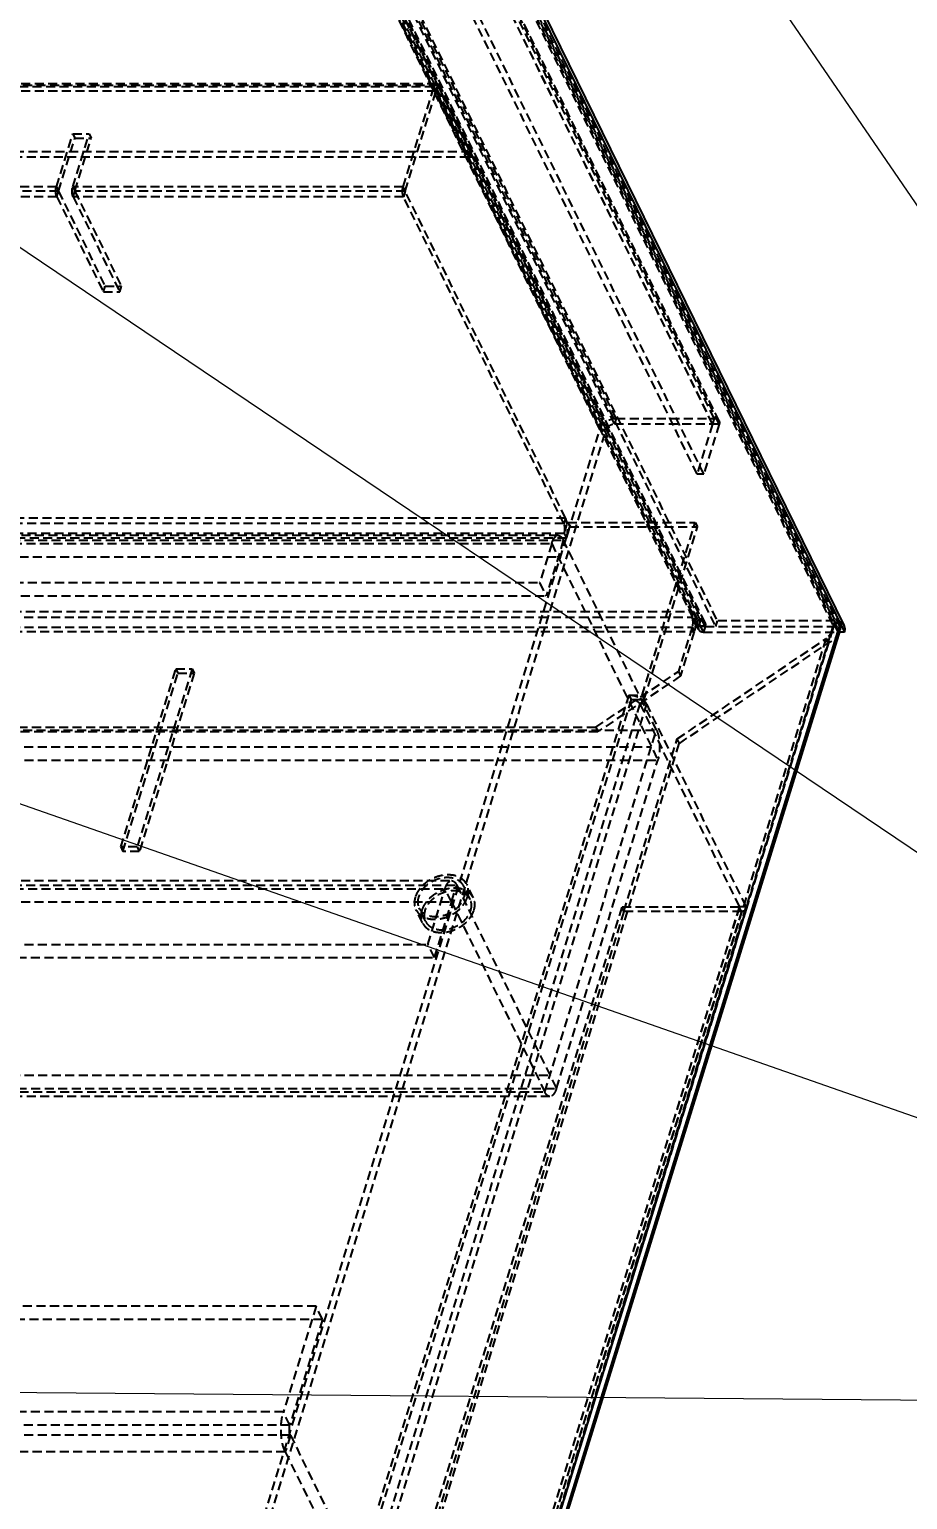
# Model space of a CAD drawing. Header units: millimetres. Extents: x 10653 to 40244, y 19163 to 29561.
# Drawn here: x 20545 to 20668.6, y 26990.5 to 27197.5 of the extents above; entities that cross this region are included whole.
import ezdxf
from ezdxf import colors
from ezdxf.entities.mleader import LeaderData, LeaderLine
from ezdxf.math import Vec2, Vec3

# ---------------------------------------------------------------- set-up
doc = ezdxf.new("R2010")
doc.units = ezdxf.units.MM
doc.linetypes.add('HIDDEN', pattern=[1.905, 1.27, -0.635])
doc.layers.add('02___PRT_ALL_AXES', color=7, linetype='Continuous')
doc.layers.add('DEFAULT_2', color=8, linetype='HIDDEN')
doc.layers.add('dim', color=2, linetype='Continuous', lineweight=9)

msp = doc.modelspace()

# ---------------------------------------------------------------- linework, layer by layer
at = {"color": 3, "linetype": 'Continuous'}
for p, q in [((20482.797, 27474.059), (20659.721, 27113.525)), ((20482.843, 27473.178), (20659.768, 27112.644)), ((20659.158, 27113.888), (20557.974, 26786.457)), ((20659.074, 27112.803), (20558.195, 26786.36))]:
    msp.add_line(p, q, dxfattribs=at)
at = {"color": 7, "linetype": 'Continuous'}
msp.add_line((20659.768, 27112.644), (20659.025, 27112.644), dxfattribs=at)
at = {"color": 3, "linetype": 'Continuous'}
for points, knots in [([(20659.158, 27113.888), (20659.17, 27113.796), (20659.201, 27113.433), (20659.154, 27113.063), (20659.074, 27112.803)], [0, 0, 0, 0, 0.2543675, 1, 1, 1, 1]), ([(20659.768, 27112.644), (20659.813, 27112.792), (20659.859, 27113.096), (20659.785, 27113.396), (20659.721, 27113.525)], [0, 0, 0, 0, 0.5174137, 1, 1, 1, 1])]:
    msp.add_open_spline(points, degree=3, knots=knots, dxfattribs=at)
at = {"layer": '02___PRT_ALL_AXES', "color": 8, "linetype": 'HIDDEN'}
for p, q in [((20607.056, 27075.02), (20606.141, 27076.885)), ((20600.772, 27071.936), (20599.857, 27073.801))]:
    msp.add_line(p, q, dxfattribs=at)
for points, knots in [([(20606.141, 27076.885), (20606.022, 27077.127), (20605.654, 27077.578), (20604.85, 27077.989), (20603.88, 27078.13), (20602.834, 27078.001), (20601.807, 27077.616), (20600.637, 27076.849), (20599.97, 27075.975), (20599.775, 27075.343)], [0, 0, 0, 0, 0.1024543, 0.2131434, 0.3359286, 0.4695881, 0.609328, 0.7486574, 1, 1, 1, 1]), ([(20599.775, 27075.343), (20599.695, 27075.084), (20599.615, 27074.553), (20599.745, 27074.028), (20599.857, 27073.801)], [0, 0, 0, 0, 0.5174075, 1, 1, 1, 1]), ([(20599.857, 27073.801), (20599.975, 27073.559), (20600.343, 27073.108), (20601.148, 27072.697), (20602.118, 27072.556), (20603.163, 27072.685), (20604.191, 27073.07), (20605.36, 27073.837), (20606.027, 27074.711), (20606.222, 27075.343)], [0, 0, 0, 0, 0.1024543, 0.2131434, 0.3359286, 0.4695881, 0.609328, 0.7486574, 1, 1, 1, 1]), ([(20607.056, 27075.02), (20606.937, 27075.262), (20606.569, 27075.713), (20605.765, 27076.124), (20604.795, 27076.265), (20603.75, 27076.136), (20602.722, 27075.751), (20601.552, 27074.984), (20600.885, 27074.11), (20600.69, 27073.478)], [0, 0, 0, 0, 0.1024543, 0.2131434, 0.3359286, 0.4695881, 0.609328, 0.7486574, 1, 1, 1, 1]), ([(20606.222, 27075.343), (20606.303, 27075.602), (20606.383, 27076.132), (20606.252, 27076.657), (20606.141, 27076.885)], [0, 0, 0, 0, 0.5174075, 1, 1, 1, 1]), ([(20600.69, 27073.478), (20600.61, 27073.219), (20600.53, 27072.689), (20600.66, 27072.163), (20600.772, 27071.936)], [0, 0, 0, 0, 0.5174075, 1, 1, 1, 1]), ([(20600.772, 27071.936), (20600.891, 27071.694), (20601.258, 27071.243), (20602.063, 27070.832), (20603.033, 27070.691), (20604.078, 27070.82), (20605.106, 27071.205), (20606.276, 27071.972), (20606.942, 27072.846), (20607.138, 27073.478)], [0, 0, 0, 0, 0.1024543, 0.2131434, 0.3359286, 0.4695881, 0.609328, 0.7486574, 1, 1, 1, 1]), ([(20607.138, 27073.478), (20607.218, 27073.737), (20607.298, 27074.268), (20607.167, 27074.793), (20607.056, 27075.02)], [0, 0, 0, 0, 0.5174075, 1, 1, 1, 1])]:
    msp.add_open_spline(points, degree=3, knots=knots, dxfattribs=at)
at = {"layer": 'DEFAULT_2', "color": 8, "linetype": 'HIDDEN'}
for p, q in [((20639.46, 27114.289), (20462.536, 27474.823)), ((20464.906, 27474.745), (20641.831, 27114.211)), ((20481.485, 27474.745), (20658.41, 27114.211)), ((20639.198, 27113.44), (20462.273, 27473.974)), ((20639.218, 27113.506), (20462.294, 27474.04)), ((20640.119, 27113.433), (20463.201, 27473.96)), ((20640.129, 27113.428), (20463.205, 27473.961)), ((20640.139, 27113.506), (20463.253, 27473.961)), ((20640.116, 27113.947), (20463.446, 27473.961)), ((20464.664, 27473.961), (20641.588, 27113.428)), ((20481.243, 27473.961), (20658.168, 27113.428)), ((20481.899, 27473.619), (20658.823, 27113.085)), ((20659.089, 27113.428), (20482.164, 27473.961)), ((20627.622, 27142.707), (20466.56, 27470.917)), ((20641.415, 27142.707), (20480.353, 27470.917)), ((20642.087, 27142.355), (20481.025, 27470.565)), ((20658.847, 27112.644), (20482.483, 27472.035)), ((20625.295, 27141.14), (20464.233, 27469.35)), ((20639.221, 27112.993), (20464.286, 27469.473)), ((20639.887, 27112.644), (20464.552, 27469.94)), ((20641.173, 27141.923), (20480.11, 27470.133)), ((20641.189, 27141.915), (20480.127, 27470.125)), ((20641.19, 27141.904), (20480.127, 27470.114)), ((20642.111, 27141.904), (20481.048, 27470.114)), ((20626.217, 27141.14), (20468.136, 27463.273)), ((20627.38, 27141.923), (20469.299, 27464.057)), ((20639.017, 27134.873), (20477.955, 27463.083)), ((20639.938, 27134.873), (20478.876, 27463.083)), ((20602.518, 27189.552), (20225.804, 27189.552)), ((20601.963, 27189.388), (20376.724, 27189.388)), ((20602.273, 27189.773), (20376.843, 27189.773)), ((20597.613, 27175.313), (20601.963, 27189.388)), ((20602.268, 27188.767), (20601.963, 27189.388)), ((20602.276, 27188.769), (20602.518, 27189.552)), ((20602.518, 27189.552), (20607.089, 27180.238)), ((20602.276, 27188.769), (20225.554, 27188.767)), ((20597.918, 27174.692), (20602.268, 27188.767)), ((20602.276, 27188.769), (20606.847, 27179.455)), ((20548.797, 27175.313), (20551.093, 27182.742)), ((20549.102, 27174.692), (20551.398, 27182.121)), ((20551.093, 27182.742), (20553.395, 27182.742)), ((20551.093, 27182.742), (20551.398, 27182.121)), ((20551.1, 27175.313), (20553.395, 27182.742)), ((20551.398, 27182.121), (20553.7, 27182.121)), ((20551.405, 27174.692), (20553.7, 27182.121)), ((20553.395, 27182.742), (20553.7, 27182.121)), ((20607.089, 27180.238), (20230.375, 27180.238)), ((20606.847, 27179.455), (20364.483, 27179.455)), ((20606.847, 27179.455), (20607.089, 27180.238)), ((20548.797, 27175.313), (20504.125, 27175.313)), ((20549.102, 27174.692), (20504.43, 27174.692)), ((20549.103, 27174.669), (20504.431, 27174.669)), ((20548.797, 27175.313), (20549.102, 27174.692)), ((20548.861, 27173.886), (20549.103, 27174.669)), ((20549.103, 27174.669), (20555.656, 27161.314)), ((20597.613, 27175.313), (20551.1, 27175.313)), ((20551.1, 27175.313), (20551.405, 27174.692)), ((20551.164, 27173.886), (20551.406, 27174.669)), ((20597.918, 27174.692), (20551.405, 27174.692)), ((20597.919, 27174.669), (20551.406, 27174.669)), ((20551.406, 27174.669), (20557.959, 27161.314)), ((20597.918, 27174.692), (20597.613, 27175.313)), ((20597.919, 27174.669), (20597.677, 27173.886)), ((20620.487, 27128.68), (20597.919, 27174.669)), ((20548.861, 27173.886), (20504.189, 27173.886)), ((20548.861, 27173.886), (20555.414, 27160.531)), ((20597.677, 27173.886), (20551.164, 27173.886)), ((20551.164, 27173.886), (20557.717, 27160.531)), ((20620.245, 27127.897), (20597.677, 27173.886)), ((20555.414, 27160.531), (20555.656, 27161.314)), ((20555.414, 27160.531), (20557.717, 27160.531)), ((20555.656, 27161.314), (20557.959, 27161.314)), ((20557.717, 27160.531), (20557.959, 27161.314)), ((20627.622, 27142.707), (20627.38, 27141.923)), ((20627.38, 27141.923), (20641.173, 27141.923)), ((20627.622, 27142.707), (20641.415, 27142.707)), ((20641.19, 27141.904), (20639.017, 27134.873)), ((20642.111, 27141.904), (20639.938, 27134.873)), ((20641.415, 27142.707), (20641.173, 27141.923)), ((20642.111, 27141.904), (20641.19, 27141.904)), ((20527.985, 26826.242), (20625.295, 27141.14)), ((20528.906, 26826.242), (20626.217, 27141.14)), ((20625.295, 27141.14), (20626.217, 27141.14)), ((20639.938, 27134.873), (20639.017, 27134.873)), ((20620.487, 27128.68), (20243.773, 27128.68)), ((20620.245, 27127.897), (20371.19, 27127.897)), ((20620.487, 27128.68), (20620.245, 27127.897)), ((20620.52, 27128.61), (20620.262, 27127.862)), ((20620.308, 27126.492), (20620.792, 27128.058)), ((20620.613, 27125.87), (20621.097, 27127.437)), ((20620.792, 27128.058), (20638.753, 27128.058)), ((20620.792, 27128.058), (20621.097, 27127.437)), ((20621.097, 27127.437), (20639.058, 27127.437)), ((20631.249, 27103.775), (20638.753, 27128.058)), ((20631.554, 27103.154), (20639.058, 27127.437)), ((20638.753, 27128.058), (20639.058, 27127.437)), ((20620.613, 27125.87), (20243.899, 27125.87)), ((20245.499, 27125.087), (20618.529, 27125.087)), ((20619.444, 27126.222), (20246.415, 27126.222)), ((20247.141, 27125.572), (20620.17, 27125.572)), ((20620.308, 27126.492), (20371.879, 27126.492)), ((20618.529, 27125.087), (20616.835, 27119.603)), ((20620.17, 27125.572), (20617.75, 27117.739)), ((20618.529, 27125.087), (20633.476, 27094.628)), ((20633.287, 27098.843), (20620.17, 27125.572)), ((20620.308, 27126.492), (20620.613, 27125.87)), ((20246.415, 27123.222), (20619.444, 27123.222)), ((20243.805, 27119.603), (20616.835, 27119.603)), ((20616.835, 27119.603), (20617.75, 27117.739)), ((20244.72, 27117.739), (20617.75, 27117.739)), ((20266.131, 27114.749), (20638.239, 27114.749)), ((20266.373, 27115.533), (20638.481, 27115.533)), ((20638.481, 27115.533), (20638.239, 27114.749)), ((20638.239, 27114.749), (20638.849, 27113.506)), ((20638.481, 27115.533), (20639.092, 27114.289)), ((20266.194, 27113.344), (20638.302, 27113.344)), ((20266.499, 27112.723), (20638.607, 27112.723)), ((20658.236, 27113.888), (20557.053, 26786.457)), ((20658.118, 27113.099), (20557.24, 26786.655)), ((20638.302, 27113.344), (20636.366, 27107.078)), ((20638.607, 27112.723), (20636.671, 27106.456)), ((20638.607, 27112.723), (20638.302, 27113.344)), ((20638.633, 27112.809), (20638.315, 27113.388)), ((20639.092, 27114.289), (20638.849, 27113.506)), ((20638.849, 27113.506), (20640.139, 27113.506)), ((20639.092, 27114.289), (20639.46, 27114.289)), ((20639.46, 27114.289), (20639.198, 27113.44)), ((20640.119, 27113.44), (20639.198, 27113.44)), ((20640.129, 27113.428), (20639.887, 27112.644)), ((20639.887, 27112.644), (20659.025, 27112.644)), ((20640.139, 27113.506), (20640.119, 27113.44)), ((20640.129, 27113.428), (20659.089, 27113.428)), ((20641.831, 27114.211), (20641.588, 27113.428)), ((20658.41, 27114.211), (20641.831, 27114.211)), ((20658.41, 27114.211), (20658.168, 27113.428)), ((20659.158, 27113.888), (20658.236, 27113.888)), ((20659.089, 27113.428), (20658.847, 27112.644)), ((20657.136, 27111.699), (20556.921, 26787.402)), ((20657.441, 27111.078), (20557.226, 26786.78)), ((20636.2, 27097.599), (20657.136, 27111.699)), ((20636.505, 27096.978), (20657.441, 27111.078)), ((20657.441, 27111.078), (20657.136, 27111.699)), ((20657.556, 27111.133), (20657.202, 27111.754)), ((20557.864, 27082.39), (20565.61, 27107.457)), ((20558.169, 27081.769), (20565.915, 27106.835)), ((20567.913, 27107.457), (20560.166, 27082.39)), ((20568.218, 27106.835), (20560.471, 27081.769)), ((20565.61, 27107.457), (20567.913, 27107.457)), ((20565.61, 27107.457), (20565.915, 27106.835)), ((20565.915, 27106.835), (20568.218, 27106.835)), ((20567.913, 27107.457), (20568.218, 27106.835)), ((20624.735, 27099.244), (20636.366, 27107.078)), ((20636.671, 27106.456), (20625.04, 27098.623)), ((20636.366, 27107.078), (20636.671, 27106.456)), ((20629.407, 27103.775), (20552.672, 26855.461)), ((20629.712, 27103.154), (20552.977, 26854.839)), ((20630.938, 27102.532), (20554.203, 26854.217)), ((20631.859, 27102.532), (20555.124, 26854.217)), ((20629.407, 27103.775), (20631.249, 27103.775)), ((20629.407, 27103.775), (20629.712, 27103.154)), ((20629.712, 27103.154), (20631.554, 27103.154)), ((20631.823, 27102.599), (20630.92, 27102.566)), ((20631.859, 27102.532), (20630.938, 27102.532)), ((20630.938, 27102.532), (20644.962, 27073.953)), ((20631.249, 27103.775), (20631.554, 27103.154)), ((20631.859, 27102.532), (20645.883, 27073.953)), ((20260.258, 27098.843), (20633.287, 27098.843)), ((20271.047, 27099.244), (20624.735, 27099.244)), ((20271.352, 27098.623), (20625.04, 27098.623)), ((20617.553, 27047.926), (20633.287, 27098.843)), ((20624.735, 27099.244), (20625.04, 27098.623)), ((20376.628, 27096.493), (20632.561, 27096.493)), ((20545.004, 26800.88), (20636.505, 27096.978)), ((20628.696, 27073.316), (20636.2, 27097.599)), ((20636.505, 27096.978), (20636.2, 27097.599)), ((20260.447, 27094.628), (20633.476, 27094.628)), ((20619.194, 27048.412), (20633.476, 27094.628)), ((20560.166, 27082.39), (20557.864, 27082.39)), ((20557.864, 27082.39), (20558.169, 27081.769)), ((20560.471, 27081.769), (20558.169, 27081.769)), ((20560.166, 27082.39), (20560.471, 27081.769)), ((20231.406, 27077.656), (20604.436, 27077.656)), ((20230.491, 27076.52), (20603.521, 27076.52)), ((20232.133, 27077.006), (20605.162, 27077.006)), ((20601.1, 27068.687), (20603.521, 27076.52)), ((20604.436, 27074.656), (20603.521, 27076.52)), ((20604.436, 27074.656), (20605.162, 27077.006)), ((20605.162, 27077.006), (20619.194, 27048.412)), ((20607.505, 27075.24), (20606.59, 27077.105)), ((20231.406, 27074.656), (20604.436, 27074.656)), ((20628.391, 27073.938), (20551.656, 26825.623)), ((20628.696, 27073.316), (20551.961, 26825.002)), ((20644.947, 27073.938), (20568.212, 26825.623)), ((20644.962, 27073.953), (20568.228, 26825.631)), ((20645.252, 27073.316), (20568.517, 26825.002)), ((20645.883, 27073.953), (20569.148, 26825.639)), ((20645.919, 27073.651), (20569.184, 26825.336)), ((20600.323, 27071.716), (20599.408, 27073.581)), ((20602.016, 27066.822), (20604.436, 27074.656)), ((20604.436, 27074.656), (20617.553, 27047.926)), ((20644.947, 27073.938), (20628.391, 27073.938)), ((20628.696, 27073.316), (20628.391, 27073.938)), ((20645.252, 27073.316), (20628.696, 27073.316)), ((20645.252, 27073.316), (20644.947, 27073.938)), ((20645.883, 27073.953), (20644.962, 27073.953)), ((20228.071, 27068.687), (20601.1, 27068.687)), ((20602.016, 27066.822), (20601.1, 27068.687)), ((20228.986, 27066.822), (20602.016, 27066.822)), ((20245.249, 27050.276), (20618.279, 27050.276)), ((20246.165, 27048.412), (20619.194, 27048.412)), ((20244.523, 27047.926), (20617.553, 27047.926)), ((20618.279, 27047.276), (20245.249, 27047.276)), ((20585.366, 27017.771), (20212.336, 27017.771)), ((20585.366, 27017.771), (20580.767, 27002.888)), ((20586.281, 27015.906), (20585.366, 27017.771)), ((20586.281, 27015.906), (20213.252, 27015.906)), ((20586.281, 27015.906), (20581.682, 27001.023)), ((20580.767, 27002.888), (20207.737, 27002.888)), ((20581.682, 27001.023), (20580.767, 27002.888)), ((20581.682, 27001.023), (20208.652, 27001.023)), ((20581.745, 26999.618), (20208.715, 26999.618)), ((20581.745, 26999.618), (20581.019, 26997.268)), ((20581.745, 26999.618), (20594.252, 26974.132)), ((20581.019, 26997.268), (20207.989, 26997.268)), ((20581.019, 26997.268), (20593.525, 26971.782))]:
    msp.add_line(p, q, dxfattribs=at)
for centre, radius, start, end in [((20619.426, 27127.495), 0.913, 23.69656, 26.1111), ((20618.848, 27127.876), 1.826, 23.69656, 26.1111), ((20636.883, 27113.783), 1.485, 342.84149, 344.58143), ((20635.769, 27113.599), 2.971, 342.84149, 344.58143), ((20654.832, 27114.54), 3.657, 309.0507, 310.38577), ((20655.762, 27114.7), 3.993, 294.87781, 296.70353), ((20630.392, 27102.264), 0.608, 26.16763, 29.76604), ((20630.767, 27101.995), 1.217, 26.16763, 29.76604)]:
    msp.add_arc(centre, radius, start, end, dxfattribs=at)
for points, knots in [([(20601.963, 27189.388), (20601.98, 27189.443), (20602.018, 27189.543), (20602.101, 27189.69), (20602.206, 27189.773), (20602.273, 27189.773)], [0, 0, 0, 0, 0.3360239, 0.6131333, 1, 1, 1, 1]), ([(20602.273, 27189.773), (20602.295, 27189.773), (20602.409, 27189.745), (20602.478, 27189.634), (20602.518, 27189.552)], [0, 0, 0, 0, 0.1981464, 1, 1, 1, 1]), ([(20602.268, 27188.767), (20602.268, 27188.768), (20602.269, 27188.77), (20602.271, 27188.773), (20602.272, 27188.773)], [0, 0, 0, 0, 0.5803685, 1, 1, 1, 1]), ([(20602.272, 27188.773), (20602.272, 27188.774), (20602.275, 27188.772), (20602.274, 27188.769), (20602.274, 27188.768)], [0, 0, 0, 0, 0.2761712, 1, 1, 1, 1]), ([(20548.861, 27173.886), (20548.814, 27173.981), (20548.747, 27174.207), (20548.704, 27174.57), (20548.715, 27174.95), (20548.761, 27175.199), (20548.797, 27175.313)], [0, 0, 0, 0, 0.2190059, 0.4806616, 0.7525968, 1, 1, 1, 1]), ([(20551.164, 27173.886), (20551.117, 27173.981), (20551.049, 27174.207), (20551.007, 27174.57), (20551.018, 27174.95), (20551.064, 27175.199), (20551.1, 27175.313)], [0, 0, 0, 0, 0.2190059, 0.4806616, 0.7525968, 1, 1, 1, 1]), ([(20597.677, 27173.886), (20597.63, 27173.981), (20597.563, 27174.207), (20597.52, 27174.57), (20597.532, 27174.95), (20597.578, 27175.199), (20597.613, 27175.313)], [0, 0, 0, 0, 0.2189997, 0.4806613, 0.7526037, 1, 1, 1, 1]), ([(20625.295, 27141.14), (20625.435, 27141.591), (20625.97, 27142.192), (20626.858, 27142.617), (20627.371, 27142.707), (20627.622, 27142.707)], [0, 0, 0, 0, 0.4803696, 0.7451077, 1, 1, 1, 1]), ([(20626.217, 27141.14), (20626.286, 27141.365), (20626.637, 27141.762), (20627.127, 27141.923), (20627.38, 27141.923)], [0, 0, 0, 0, 0.4830182, 1, 1, 1, 1]), ([(20641.188, 27141.916), (20641.189, 27141.914), (20641.191, 27141.91), (20641.19, 27141.906), (20641.19, 27141.904)], [0, 0, 0, 0, 0.4869447, 1, 1, 1, 1]), ([(20641.415, 27142.707), (20641.556, 27142.707), (20641.826, 27142.659), (20642.033, 27142.465), (20642.087, 27142.355)], [0, 0, 0, 0, 0.5363588, 1, 1, 1, 1]), ([(20642.087, 27142.355), (20642.119, 27142.289), (20642.157, 27142.135), (20642.134, 27141.98), (20642.111, 27141.904)], [0, 0, 0, 0, 0.4825642, 1, 1, 1, 1]), ([(20620.308, 27126.492), (20620.379, 27126.719), (20620.411, 27127.086), (20620.364, 27127.547), (20620.303, 27127.767), (20620.262, 27127.862)], [0, 0, 0, 0, 0.5134292, 0.7757601, 1, 1, 1, 1]), ([(20620.613, 27125.87), (20620.68, 27126.087), (20620.77, 27126.559), (20620.797, 27127.282), (20620.724, 27127.981), (20620.603, 27128.42), (20620.52, 27128.61)], [0, 0, 0, 0, 0.2448081, 0.514235, 0.7761314, 1, 1, 1, 1]), ([(20618.529, 27125.087), (20618.58, 27125.25), (20618.689, 27125.543), (20618.904, 27125.909), (20619.152, 27126.155), (20619.354, 27126.222), (20619.444, 27126.222)], [0, 0, 0, 0, 0.3326352, 0.6071132, 0.8236103, 1, 1, 1, 1]), ([(20619.444, 27126.222), (20619.511, 27126.222), (20619.654, 27126.189), (20619.848, 27126.053), (20620.025, 27125.841), (20620.123, 27125.668), (20620.17, 27125.572)], [0, 0, 0, 0, 0.1954233, 0.4178589, 0.6842395, 1, 1, 1, 1]), ([(20638.239, 27114.749), (20638.284, 27114.659), (20638.349, 27114.446), (20638.406, 27113.988), (20638.379, 27113.62), (20638.315, 27113.388)], [0, 0, 0, 0, 0.2177835, 0.4776752, 1, 1, 1, 1]), ([(20638.481, 27115.533), (20638.57, 27115.352), (20638.7, 27114.926), (20638.787, 27114.238), (20638.774, 27113.513), (20638.695, 27113.033), (20638.633, 27112.809)], [0, 0, 0, 0, 0.2174344, 0.4769095, 0.7486085, 1, 1, 1, 1]), ([(20639.198, 27113.44), (20639.174, 27113.365), (20639.151, 27113.211), (20639.189, 27113.059), (20639.221, 27112.993)], [0, 0, 0, 0, 0.5174137, 1, 1, 1, 1]), ([(20639.221, 27112.993), (20639.274, 27112.884), (20639.48, 27112.692), (20639.748, 27112.644), (20639.887, 27112.644)], [0, 0, 0, 0, 0.463657, 1, 1, 1, 1]), ([(20639.46, 27114.289), (20639.598, 27114.289), (20639.861, 27114.243), (20640.063, 27114.053), (20640.116, 27113.946)], [0, 0, 0, 0, 0.5363588, 1, 1, 1, 1]), ([(20640.116, 27113.946), (20640.148, 27113.882), (20640.185, 27113.732), (20640.162, 27113.58), (20640.139, 27113.506)], [0, 0, 0, 0, 0.4825642, 1, 1, 1, 1]), ([(20640.119, 27113.44), (20640.118, 27113.439), (20640.118, 27113.435), (20640.118, 27113.432), (20640.119, 27113.431)], [0, 0, 0, 0, 0.5197064, 1, 1, 1, 1]), ([(20640.119, 27113.431), (20640.12, 27113.43), (20640.123, 27113.429), (20640.126, 27113.43), (20640.127, 27113.431)], [0, 0, 0, 0, 0.386953, 1, 1, 1, 1]), ([(20658.118, 27113.099), (20658.037, 27112.836), (20657.789, 27112.336), (20657.41, 27111.931), (20657.202, 27111.754)], [0, 0, 0, 0, 0.5008641, 1, 1, 1, 1]), ([(20659.074, 27112.803), (20658.963, 27112.446), (20658.551, 27111.762), (20657.908, 27111.31), (20657.556, 27111.133)], [0, 0, 0, 0, 0.4873773, 1, 1, 1, 1]), ([(20658.491, 27113.372), (20658.466, 27113.382), (20658.362, 27113.415), (20658.251, 27113.428), (20658.168, 27113.428)], [0, 0, 0, 0, 0.2392712, 1, 1, 1, 1]), ([(20659.721, 27113.525), (20659.669, 27113.631), (20659.524, 27113.83), (20659.098, 27114.133), (20658.685, 27114.211), (20658.41, 27114.211)], [0, 0, 0, 0, 0.2277278, 0.4668387, 1, 1, 1, 1]), ([(20658.823, 27113.085), (20658.792, 27113.15), (20658.696, 27113.27), (20658.563, 27113.345), (20658.491, 27113.372)], [0, 0, 0, 0, 0.482703, 1, 1, 1, 1]), ([(20658.847, 27112.644), (20658.869, 27112.718), (20658.892, 27112.87), (20658.855, 27113.02), (20658.823, 27113.085)], [0, 0, 0, 0, 0.5174137, 1, 1, 1, 1]), ([(20629.407, 27103.775), (20629.65, 27103.775), (20630.146, 27103.711), (20630.838, 27103.465), (20631.424, 27103.101), (20631.724, 27102.773), (20631.823, 27102.599)], [0, 0, 0, 0, 0.2622127, 0.5322652, 0.7848049, 1, 1, 1, 1]), ([(20629.712, 27103.154), (20629.958, 27103.154), (20630.326, 27103.062), (20630.72, 27102.816), (20630.871, 27102.652), (20630.92, 27102.566)], [0, 0, 0, 0, 0.5307444, 0.7841052, 1, 1, 1, 1]), ([(20633.287, 27098.843), (20633.425, 27098.561), (20633.625, 27097.895), (20633.75, 27096.822), (20633.717, 27095.702), (20633.581, 27094.966), (20633.476, 27094.628)], [0, 0, 0, 0, 0.2190181, 0.4806612, 0.7525838, 1, 1, 1, 1]), ([(20606.683, 27075.343), (20606.703, 27075.444), (20606.732, 27075.596), (20606.766, 27075.774), (20606.784, 27075.863), (20606.793, 27075.913), (20606.804, 27075.952), (20606.799, 27075.988), (20606.797, 27076.037), (20606.793, 27076.122), (20606.788, 27076.244), (20606.782, 27076.366), (20606.778, 27076.452), (20606.775, 27076.5), (20606.777, 27076.538), (20606.763, 27076.57), (20606.749, 27076.616), (20606.724, 27076.694), (20606.689, 27076.807), (20606.653, 27076.919), (20606.629, 27076.998), (20606.613, 27077.043), (20606.606, 27077.078), (20606.583, 27077.107), (20606.558, 27077.147), (20606.511, 27077.217), (20606.446, 27077.318), (20606.38, 27077.418), (20606.335, 27077.488), (20606.308, 27077.528), (20606.291, 27077.56), (20606.261, 27077.582), (20606.225, 27077.615), (20606.161, 27077.671), (20606.071, 27077.753), (20605.98, 27077.833), (20605.917, 27077.89), (20605.88, 27077.922), (20605.855, 27077.948), (20605.818, 27077.964), (20605.774, 27077.989), (20605.694, 27078.031), (20605.581, 27078.091), (20605.467, 27078.151), (20605.388, 27078.194), (20605.342, 27078.217), (20605.31, 27078.238), (20605.269, 27078.246), (20605.217, 27078.262), (20605.124, 27078.287), (20604.992, 27078.325), (20604.86, 27078.362), (20604.769, 27078.389), (20604.715, 27078.403), (20604.678, 27078.416), (20604.631, 27078.418), (20604.573, 27078.424), (20604.469, 27078.432), (20604.322, 27078.445), (20604.174, 27078.459), (20604.055, 27078.467), (20603.968, 27078.481), (20603.875, 27078.468), (20603.753, 27078.459), (20603.6, 27078.446), (20603.447, 27078.435), (20603.325, 27078.423), (20603.233, 27078.421), (20603.14, 27078.393), (20603.016, 27078.366), (20602.862, 27078.328), (20602.707, 27078.292), (20602.583, 27078.261), (20602.489, 27078.244), (20602.4, 27078.203), (20602.279, 27078.157), (20602.128, 27078.096), (20601.977, 27078.037), (20601.857, 27077.988), (20601.765, 27077.957), (20601.681, 27077.902), (20601.566, 27077.838), (20601.423, 27077.755), (20601.279, 27077.674), (20601.165, 27077.607), (20601.075, 27077.561), (20601.004, 27077.499), (20600.902, 27077.421), (20600.777, 27077.322), (20600.651, 27077.224), (20600.552, 27077.144), (20600.472, 27077.088), (20600.413, 27077.018), (20600.328, 27076.929), (20600.223, 27076.816), (20600.117, 27076.704), (20600.034, 27076.614), (20599.965, 27076.549), (20599.922, 27076.473), (20599.855, 27076.377), (20599.774, 27076.255), (20599.693, 27076.133), (20599.635, 27076.048), (20599.604, 27075.999), (20599.576, 27075.963), (20599.563, 27075.923), (20599.54, 27075.872), (20599.502, 27075.781), (20599.424, 27075.601), (20599.359, 27075.446), (20599.315, 27075.343)], [0, 0, 0, 0, 0.03125, 0.046875, 0.0546875, 0.0585938, 0.0625, 0.0664062, 0.0703125, 0.078125, 0.09375, 0.109375, 0.1171875, 0.1210938, 0.125, 0.1289062, 0.1328125, 0.140625, 0.15625, 0.171875, 0.1796875, 0.1835938, 0.1875, 0.1914062, 0.1953125, 0.203125, 0.21875, 0.234375, 0.2421875, 0.2460938, 0.25, 0.2539062, 0.2578125, 0.265625, 0.28125, 0.296875, 0.3046875, 0.3085938, 0.3125, 0.3164062, 0.3203125, 0.328125, 0.34375, 0.359375, 0.3671875, 0.3710938, 0.375, 0.3789062, 0.3828125, 0.390625, 0.40625, 0.421875, 0.4296875, 0.4335938, 0.4375, 0.4414062, 0.4453125, 0.453125, 0.46875, 0.484375, 0.4921875, 0.5, 0.5078125, 0.515625, 0.53125, 0.546875, 0.5546875, 0.5625, 0.5703125, 0.578125, 0.59375, 0.609375, 0.6171875, 0.625, 0.6328125, 0.640625, 0.65625, 0.671875, 0.6796875, 0.6875, 0.6953125, 0.703125, 0.71875, 0.734375, 0.7421875, 0.75, 0.7578125, 0.765625, 0.78125, 0.796875, 0.8046875, 0.8125, 0.8203125, 0.828125, 0.84375, 0.859375, 0.8671875, 0.875, 0.8828125, 0.890625, 0.90625, 0.921875, 0.9296875, 0.9335938, 0.9375, 0.9414062, 0.9453125, 0.953125, 0.96875, 1, 1, 1, 1]), ([(20603.521, 27076.52), (20603.571, 27076.683), (20603.682, 27076.976), (20603.897, 27077.343), (20604.145, 27077.591), (20604.348, 27077.657), (20604.439, 27077.656)], [0, 0, 0, 0, 0.3310785, 0.6067875, 0.8237557, 1, 1, 1, 1]), ([(20604.439, 27077.656), (20604.505, 27077.656), (20604.691, 27077.61), (20604.953, 27077.378), (20605.095, 27077.143), (20605.162, 27077.006)], [0, 0, 0, 0, 0.1961845, 0.5470633, 1, 1, 1, 1]), ([(20599.315, 27075.343), (20599.295, 27075.241), (20599.265, 27075.089), (20599.231, 27074.912), (20599.213, 27074.823), (20599.205, 27074.772), (20599.194, 27074.734), (20599.199, 27074.698), (20599.2, 27074.649), (20599.205, 27074.564), (20599.21, 27074.442), (20599.216, 27074.32), (20599.219, 27074.234), (20599.223, 27074.186), (20599.221, 27074.148), (20599.235, 27074.115), (20599.248, 27074.07), (20599.274, 27073.991), (20599.309, 27073.879), (20599.345, 27073.767), (20599.369, 27073.688), (20599.384, 27073.643), (20599.392, 27073.608), (20599.415, 27073.579), (20599.44, 27073.539), (20599.486, 27073.469), (20599.551, 27073.368), (20599.617, 27073.268), (20599.663, 27073.197), (20599.69, 27073.158), (20599.707, 27073.126), (20599.737, 27073.103), (20599.772, 27073.07), (20599.836, 27073.014), (20599.927, 27072.933), (20600.018, 27072.853), (20600.081, 27072.795), (20600.118, 27072.764), (20600.143, 27072.737), (20600.179, 27072.722), (20600.224, 27072.697), (20600.304, 27072.655), (20600.417, 27072.595), (20600.53, 27072.535), (20600.609, 27072.492), (20600.655, 27072.469), (20600.687, 27072.448), (20600.729, 27072.44), (20600.781, 27072.424), (20600.874, 27072.398), (20601.005, 27072.361), (20601.137, 27072.324), (20601.229, 27072.297), (20601.282, 27072.283), (20601.32, 27072.269), (20601.366, 27072.268), (20601.425, 27072.262), (20601.528, 27072.254), (20601.676, 27072.241), (20601.824, 27072.227), (20601.942, 27072.218), (20602.03, 27072.205), (20602.123, 27072.218), (20602.244, 27072.226), (20602.398, 27072.24), (20602.55, 27072.251), (20602.673, 27072.263), (20602.764, 27072.265), (20602.858, 27072.292), (20602.981, 27072.32), (20603.136, 27072.358), (20603.291, 27072.394), (20603.414, 27072.425), (20603.508, 27072.442), (20603.598, 27072.483), (20603.719, 27072.529), (20603.869, 27072.59), (20604.02, 27072.649), (20604.14, 27072.698), (20604.232, 27072.729), (20604.317, 27072.783), (20604.432, 27072.847), (20604.575, 27072.931), (20604.719, 27073.012), (20604.832, 27073.079), (20604.922, 27073.124), (20604.994, 27073.187), (20605.095, 27073.265), (20605.22, 27073.364), (20605.347, 27073.462), (20605.445, 27073.541), (20605.525, 27073.597), (20605.584, 27073.668), (20605.67, 27073.757), (20605.774, 27073.869), (20605.881, 27073.981), (20605.964, 27074.072), (20606.032, 27074.137), (20606.076, 27074.212), (20606.143, 27074.309), (20606.223, 27074.431), (20606.305, 27074.553), (20606.362, 27074.638), (20606.394, 27074.687), (20606.421, 27074.723), (20606.435, 27074.762), (20606.458, 27074.814), (20606.496, 27074.904), (20606.573, 27075.085), (20606.639, 27075.24), (20606.683, 27075.343)], [0, 0, 0, 0, 0.03125, 0.046875, 0.0546875, 0.0585938, 0.0625, 0.0664062, 0.0703125, 0.078125, 0.09375, 0.109375, 0.1171875, 0.1210938, 0.125, 0.1289062, 0.1328125, 0.140625, 0.15625, 0.171875, 0.1796875, 0.1835938, 0.1875, 0.1914062, 0.1953125, 0.203125, 0.21875, 0.234375, 0.2421875, 0.2460938, 0.25, 0.2539062, 0.2578125, 0.265625, 0.28125, 0.296875, 0.3046875, 0.3085938, 0.3125, 0.3164062, 0.3203125, 0.328125, 0.34375, 0.359375, 0.3671875, 0.3710938, 0.375, 0.3789062, 0.3828125, 0.390625, 0.40625, 0.421875, 0.4296875, 0.4335938, 0.4375, 0.4414062, 0.4453125, 0.453125, 0.46875, 0.484375, 0.4921875, 0.5, 0.5078125, 0.515625, 0.53125, 0.546875, 0.5546875, 0.5625, 0.5703125, 0.578125, 0.59375, 0.609375, 0.6171875, 0.625, 0.6328125, 0.640625, 0.65625, 0.671875, 0.6796875, 0.6875, 0.6953125, 0.703125, 0.71875, 0.734375, 0.7421875, 0.75, 0.7578125, 0.765625, 0.78125, 0.796875, 0.8046875, 0.8125, 0.8203125, 0.828125, 0.84375, 0.859375, 0.8671875, 0.875, 0.8828125, 0.890625, 0.90625, 0.921875, 0.9296875, 0.9335938, 0.9375, 0.9414062, 0.9453125, 0.953125, 0.96875, 1, 1, 1, 1]), ([(20607.598, 27073.478), (20607.618, 27073.579), (20607.647, 27073.732), (20607.681, 27073.909), (20607.699, 27073.998), (20607.708, 27074.048), (20607.719, 27074.087), (20607.714, 27074.123), (20607.713, 27074.172), (20607.708, 27074.257), (20607.703, 27074.379), (20607.697, 27074.501), (20607.693, 27074.587), (20607.69, 27074.635), (20607.692, 27074.673), (20607.678, 27074.706), (20607.665, 27074.751), (20607.639, 27074.829), (20607.604, 27074.942), (20607.568, 27075.054), (20607.544, 27075.133), (20607.528, 27075.178), (20607.521, 27075.213), (20607.498, 27075.242), (20607.473, 27075.282), (20607.426, 27075.352), (20607.361, 27075.453), (20607.295, 27075.553), (20607.25, 27075.624), (20607.223, 27075.663), (20607.206, 27075.695), (20607.176, 27075.717), (20607.141, 27075.75), (20607.076, 27075.807), (20606.986, 27075.888), (20606.895, 27075.968), (20606.832, 27076.025), (20606.795, 27076.057), (20606.77, 27076.084), (20606.734, 27076.099), (20606.689, 27076.124), (20606.609, 27076.166), (20606.496, 27076.226), (20606.382, 27076.286), (20606.303, 27076.329), (20606.257, 27076.352), (20606.225, 27076.373), (20606.184, 27076.381), (20606.132, 27076.397), (20606.039, 27076.423), (20605.908, 27076.46), (20605.776, 27076.497), (20605.684, 27076.524), (20605.63, 27076.538), (20605.593, 27076.552), (20605.547, 27076.553), (20605.488, 27076.559), (20605.384, 27076.567), (20605.237, 27076.58), (20605.089, 27076.594), (20604.971, 27076.602), (20604.883, 27076.616), (20604.79, 27076.603), (20604.668, 27076.595), (20604.515, 27076.581), (20604.362, 27076.57), (20604.24, 27076.558), (20604.148, 27076.556), (20604.055, 27076.528), (20603.931, 27076.501), (20603.777, 27076.463), (20603.622, 27076.427), (20603.498, 27076.396), (20603.404, 27076.379), (20603.315, 27076.338), (20603.194, 27076.292), (20603.043, 27076.231), (20602.892, 27076.172), (20602.772, 27076.123), (20602.68, 27076.092), (20602.596, 27076.038), (20602.481, 27075.973), (20602.338, 27075.89), (20602.194, 27075.809), (20602.08, 27075.742), (20601.99, 27075.696), (20601.919, 27075.634), (20601.817, 27075.556), (20601.693, 27075.457), (20601.566, 27075.359), (20601.467, 27075.28), (20601.388, 27075.223), (20601.329, 27075.153), (20601.243, 27075.064), (20601.138, 27074.951), (20601.032, 27074.84), (20600.949, 27074.749), (20600.881, 27074.684), (20600.837, 27074.609), (20600.77, 27074.512), (20600.689, 27074.39), (20600.608, 27074.268), (20600.55, 27074.183), (20600.519, 27074.134), (20600.491, 27074.098), (20600.478, 27074.058), (20600.455, 27074.007), (20600.417, 27073.917), (20600.34, 27073.736), (20600.274, 27073.581), (20600.23, 27073.478)], [0, 0, 0, 0, 0.03125, 0.046875, 0.0546875, 0.0585938, 0.0625, 0.0664062, 0.0703125, 0.078125, 0.09375, 0.109375, 0.1171875, 0.1210938, 0.125, 0.1289062, 0.1328125, 0.140625, 0.15625, 0.171875, 0.1796875, 0.1835938, 0.1875, 0.1914062, 0.1953125, 0.203125, 0.21875, 0.234375, 0.2421875, 0.2460938, 0.25, 0.2539062, 0.2578125, 0.265625, 0.28125, 0.296875, 0.3046875, 0.3085938, 0.3125, 0.3164062, 0.3203125, 0.328125, 0.34375, 0.359375, 0.3671875, 0.3710938, 0.375, 0.3789062, 0.3828125, 0.390625, 0.40625, 0.421875, 0.4296875, 0.4335938, 0.4375, 0.4414062, 0.4453125, 0.453125, 0.46875, 0.484375, 0.4921875, 0.5, 0.5078125, 0.515625, 0.53125, 0.546875, 0.5546875, 0.5625, 0.5703125, 0.578125, 0.59375, 0.609375, 0.6171875, 0.625, 0.6328125, 0.640625, 0.65625, 0.671875, 0.6796875, 0.6875, 0.6953125, 0.703125, 0.71875, 0.734375, 0.7421875, 0.75, 0.7578125, 0.765625, 0.78125, 0.796875, 0.8046875, 0.8125, 0.8203125, 0.828125, 0.84375, 0.859375, 0.8671875, 0.875, 0.8828125, 0.890625, 0.90625, 0.921875, 0.9296875, 0.9335938, 0.9375, 0.9414062, 0.9453125, 0.953125, 0.96875, 1, 1, 1, 1]), ([(20600.23, 27073.478), (20600.21, 27073.377), (20600.18, 27073.224), (20600.146, 27073.047), (20600.129, 27072.958), (20600.12, 27072.908), (20600.109, 27072.869), (20600.114, 27072.833), (20600.115, 27072.784), (20600.12, 27072.699), (20600.125, 27072.577), (20600.131, 27072.455), (20600.134, 27072.369), (20600.138, 27072.321), (20600.136, 27072.283), (20600.15, 27072.25), (20600.163, 27072.205), (20600.189, 27072.127), (20600.224, 27072.014), (20600.26, 27071.902), (20600.284, 27071.823), (20600.299, 27071.778), (20600.307, 27071.743), (20600.33, 27071.714), (20600.355, 27071.674), (20600.401, 27071.604), (20600.467, 27071.503), (20600.533, 27071.403), (20600.578, 27071.332), (20600.605, 27071.293), (20600.622, 27071.261), (20600.652, 27071.239), (20600.687, 27071.206), (20600.751, 27071.149), (20600.842, 27071.068), (20600.933, 27070.988), (20600.996, 27070.931), (20601.033, 27070.899), (20601.058, 27070.873), (20601.094, 27070.857), (20601.139, 27070.832), (20601.219, 27070.79), (20601.332, 27070.73), (20601.446, 27070.67), (20601.525, 27070.627), (20601.571, 27070.604), (20601.603, 27070.583), (20601.644, 27070.575), (20601.696, 27070.559), (20601.789, 27070.533), (20601.92, 27070.496), (20602.052, 27070.459), (20602.144, 27070.432), (20602.197, 27070.418), (20602.235, 27070.404), (20602.281, 27070.403), (20602.34, 27070.397), (20602.443, 27070.389), (20602.591, 27070.376), (20602.739, 27070.362), (20602.857, 27070.354), (20602.945, 27070.34), (20603.038, 27070.353), (20603.16, 27070.361), (20603.313, 27070.375), (20603.466, 27070.386), (20603.588, 27070.398), (20603.679, 27070.4), (20603.773, 27070.428), (20603.896, 27070.455), (20604.051, 27070.493), (20604.206, 27070.529), (20604.33, 27070.56), (20604.423, 27070.577), (20604.513, 27070.618), (20604.634, 27070.664), (20604.784, 27070.725), (20604.935, 27070.784), (20605.055, 27070.833), (20605.148, 27070.864), (20605.232, 27070.919), (20605.347, 27070.983), (20605.49, 27071.066), (20605.634, 27071.147), (20605.748, 27071.214), (20605.837, 27071.26), (20605.909, 27071.322), (20606.011, 27071.4), (20606.135, 27071.499), (20606.262, 27071.597), (20606.361, 27071.677), (20606.44, 27071.733), (20606.499, 27071.803), (20606.585, 27071.892), (20606.69, 27072.005), (20606.796, 27072.116), (20606.879, 27072.207), (20606.947, 27072.272), (20606.991, 27072.347), (20607.058, 27072.444), (20607.138, 27072.566), (20607.22, 27072.688), (20607.277, 27072.773), (20607.309, 27072.822), (20607.336, 27072.858), (20607.35, 27072.898), (20607.373, 27072.949), (20607.411, 27073.039), (20607.488, 27073.22), (20607.554, 27073.375), (20607.598, 27073.478)], [0, 0, 0, 0, 0.03125, 0.046875, 0.0546875, 0.0585938, 0.0625, 0.0664062, 0.0703125, 0.078125, 0.09375, 0.109375, 0.1171875, 0.1210938, 0.125, 0.1289062, 0.1328125, 0.140625, 0.15625, 0.171875, 0.1796875, 0.1835938, 0.1875, 0.1914062, 0.1953125, 0.203125, 0.21875, 0.234375, 0.2421875, 0.2460938, 0.25, 0.2539062, 0.2578125, 0.265625, 0.28125, 0.296875, 0.3046875, 0.3085938, 0.3125, 0.3164062, 0.3203125, 0.328125, 0.34375, 0.359375, 0.3671875, 0.3710938, 0.375, 0.3789062, 0.3828125, 0.390625, 0.40625, 0.421875, 0.4296875, 0.4335938, 0.4375, 0.4414062, 0.4453125, 0.453125, 0.46875, 0.484375, 0.4921875, 0.5, 0.5078125, 0.515625, 0.53125, 0.546875, 0.5546875, 0.5625, 0.5703125, 0.578125, 0.59375, 0.609375, 0.6171875, 0.625, 0.6328125, 0.640625, 0.65625, 0.671875, 0.6796875, 0.6875, 0.6953125, 0.703125, 0.71875, 0.734375, 0.7421875, 0.75, 0.7578125, 0.765625, 0.78125, 0.796875, 0.8046875, 0.8125, 0.8203125, 0.828125, 0.84375, 0.859375, 0.8671875, 0.875, 0.8828125, 0.890625, 0.90625, 0.921875, 0.9296875, 0.9335938, 0.9375, 0.9414062, 0.9453125, 0.953125, 0.96875, 1, 1, 1, 1]), ([(20644.962, 27073.953), (20644.963, 27073.953), (20644.964, 27073.951), (20644.964, 27073.949), (20644.964, 27073.948)], [0, 0, 0, 0, 0.519393, 1, 1, 1, 1]), ([(20645.919, 27073.651), (20645.903, 27073.6), (20645.841, 27073.499), (20645.686, 27073.393), (20645.483, 27073.329), (20645.332, 27073.316), (20645.252, 27073.316)], [0, 0, 0, 0, 0.202228, 0.4300771, 0.6961975, 1, 1, 1, 1]), ([(20645.883, 27073.953), (20645.896, 27073.928), (20645.935, 27073.833), (20645.941, 27073.722), (20645.919, 27073.651)], [0, 0, 0, 0, 0.2739848, 1, 1, 1, 1]), ([(20619.194, 27048.412), (20619.144, 27048.249), (20619.035, 27047.956), (20618.819, 27047.589), (20618.572, 27047.343), (20618.37, 27047.276), (20618.279, 27047.276)], [0, 0, 0, 0, 0.3326352, 0.6071132, 0.8236103, 1, 1, 1, 1]), ([(20618.279, 27047.276), (20618.213, 27047.276), (20618.07, 27047.31), (20617.876, 27047.446), (20617.699, 27047.657), (20617.6, 27047.83), (20617.553, 27047.926)], [0, 0, 0, 0, 0.1954233, 0.4178589, 0.6842395, 1, 1, 1, 1]), ([(20581.019, 26997.268), (20580.835, 26997.643), (20580.569, 26998.532), (20580.401, 26999.962), (20580.446, 27001.456), (20580.627, 27002.437), (20580.767, 27002.888)], [0, 0, 0, 0, 0.2190059, 0.4806616, 0.7525968, 1, 1, 1, 1]), ([(20581.745, 26999.618), (20581.699, 26999.712), (20581.632, 26999.934), (20581.578, 27000.407), (20581.609, 27000.787), (20581.682, 27001.023)], [0, 0, 0, 0, 0.2194154, 0.4815188, 1, 1, 1, 1])]:
    msp.add_open_spline(points, degree=3, knots=knots, dxfattribs=at)
for points in [[(20549.103, 27174.669), (20549.1, 27174.675), (20549.097, 27174.684), (20549.102, 27174.688)], [(20551.406, 27174.669), (20551.403, 27174.675), (20551.4, 27174.684), (20551.405, 27174.688)], [(20597.919, 27174.669), (20597.917, 27174.674), (20597.914, 27174.683), (20597.919, 27174.686)], [(20641.173, 27141.923), (20641.178, 27141.923), (20641.185, 27141.921), (20641.188, 27141.916)], [(20658.236, 27113.888), (20658.236, 27113.622), (20658.197, 27113.353), (20658.118, 27113.099)], [(20644.964, 27073.948), (20644.963, 27073.941), (20644.953, 27073.938), (20644.947, 27073.938)]]:
    msp.add_open_spline(points, degree=3, dxfattribs=at)
at = {"layer": 'dim', "lineweight": 9}
for p, q in [((20087.656, 27473.961), (20785.237, 27004.016)), ((20463.935, 27473.961), (20785.56, 27003.543)), ((20368.998, 27149.547), (20786.15, 27003.716)), ((20059.312, 27009.88), (20785.56, 27003.543))]:
    msp.add_line(p, q, dxfattribs=at)

# ---------------------------------------------------------------- leaders
at = {"lineweight": 9}
ml = msp.add_multileader_mtext('Standard', dxfattribs=at)
ml.set_content('{\\fSimSun|b0|i0|c134|p2;焊接后打磨}', color=2)
ml.set_leader_properties(color=2)
ml.build(insert=Vec2(0, 0))
ml.multileader.update_dxf_attribs({"text_left_attachment_type": 5, "text_right_attachment_type": 5, "dogleg_length": 0.36})
ctx = ml.context
ctx.base_point, ctx.char_height, ctx.plane_origin = Vec3(20786.15, 27003.716), 30, Vec3(20528.856, 26820.641)
ctx.left_attachment, ctx.right_attachment = 5, 5
notes = []
notes.append((ctx, [(1, (1, 1, 0), (20785.79, 27003.716), (1, 0), 0.36, [(0, [(20533.529, 26814.268)], 0, [])])]))
ctx.mtext.insert, ctx.mtext.flow_direction = Vec3(20788.15, 27044.883), 5
for ctx, leaders in notes:
    for number, flags, end, landing, length, lines in leaders:
        leader = LeaderData()
        leader.index, (leader.has_last_leader_line, leader.has_dogleg_vector, leader.attachment_direction) = number, flags
        leader.last_leader_point, leader.dogleg_vector, leader.dogleg_length = Vec3(end), Vec3(landing), length
        for number, points, colour, breaks in lines:
            line = LeaderLine()
            line.index, line.vertices, line.color, line.breaks = number, Vec3.list(points), colors.encode_raw_color(colour), breaks
            leader.lines.append(line)
        ctx.leaders.append(leader)

doc.saveas('drawing.dxf')
